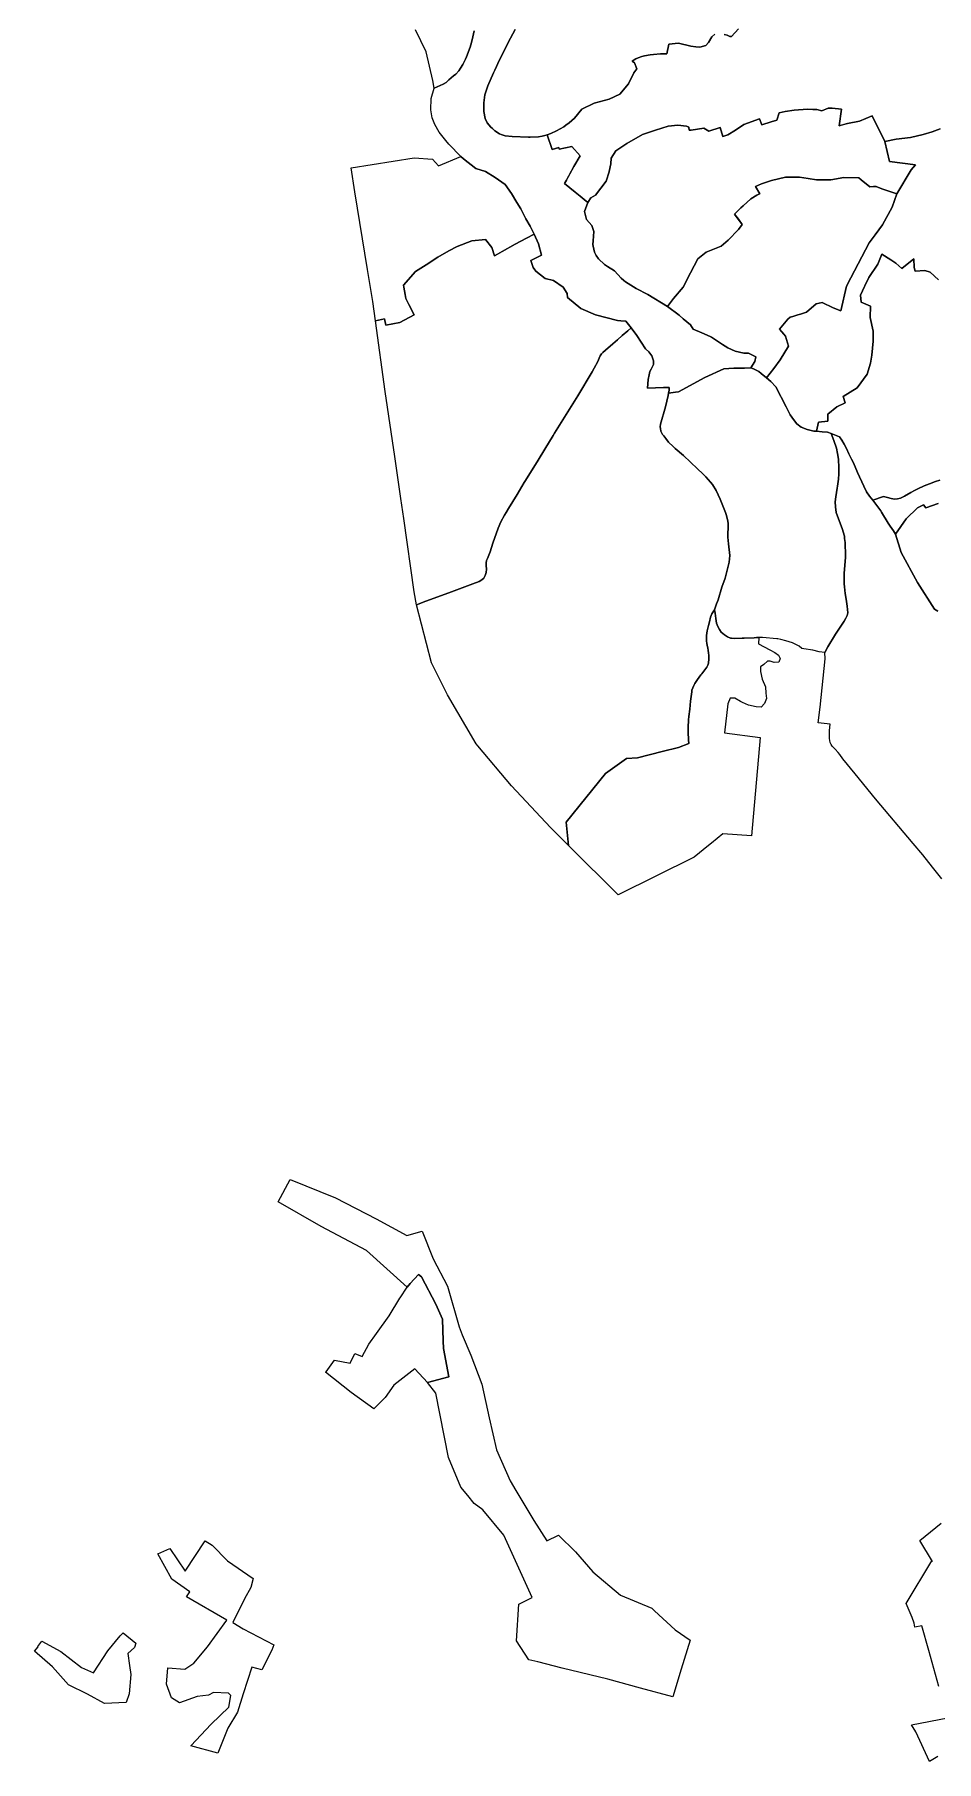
# Model space of a CAD drawing. Header units: inches. Extents: x 280195 to 293923, y 9098893 to 9120289.
# Drawn here: x 285914 to 287202, y 9112765 to 9115232 of the extents above; entities that cross this region are included whole.
import ezdxf

# ---------------------------------------------------------------- set-up
doc = ezdxf.new("R2010")
doc.units = ezdxf.units.IN
doc.header["$MEASUREMENT"] = 0
doc.layers.add('CIS', color=7, linetype='Continuous')

msp = doc.modelspace()

# ---------------------------------------------------------------- linework, layer by layer
at = {"layer": 'CIS'}
for points in [[(286542.3805, 9115237.7572), (286539.3191, 9115225.0129), (286538.2786, 9115221.2894), (286538.2303, 9115221.1164), (286536.3028, 9115214.218), (286531.3816, 9115200.5655), (286529.7706, 9115197.2961), (286525.984, 9115189.6117), (286522.8089, 9115184.2142), (286520.1103, 9115180.563), (286515.824, 9115175.9591), (286512.84, 9115173.4846), (286509.3153, 9115170.5617), (286505.8228, 9115167.5454), (286503.3188, 9115164.9276), (286502.3302, 9115163.8942), (286497.7528, 9115161.6938), (286485.0395, 9115155.5825), (286483.2, 9115166.7345), (286473.675, 9115207.8713), (286458.1968, 9115239.2245)], [(286600.8394, 9115239.8284), (286590.496, 9115221.047), (286576.1265, 9115191.0763), (286574.1001, 9115186.8497), (286571.4423, 9115181.3063), (286569.9663, 9115177.8992), (286561.8919, 9115159.2611), (286561.1222, 9115157.8231), (286557.4223, 9115146.1948), (286555.8367, 9115134.5665), (286555.8366, 9115127.0752), (286555.8366, 9115124.5239), (286555.8366, 9115122.4096), (286557.6865, 9115112.6313), (286560.8579, 9115106.0243), (286566.1435, 9115099.9459), (286568.3718, 9115097.9299), (286571.6934, 9115094.9246), (286578.3004, 9115090.4318), (286580.8375, 9115089.5861), (286583.6192, 9115088.6589), (286586.2287, 9115087.789), (286596.2714, 9115086.4676), (286619.8106, 9115085.7396), (286621.9064, 9115085.6747), (286633.799, 9115086.2034), (286639.1467, 9115087.2432), (286643.3131, 9115088.0534), (286646.3118, 9115089.0841), (286653.5161, 9115068.0726), (286663.0068, 9115070.9456), (286663.6418, 9115068.6173), (286681.8451, 9115072.6389), (286693.6985, 9115059.3039), (286684.3851, 9115043.8522), (286675.8058, 9115027.9696), (286673.9066, 9115024.4538), (286671.1538, 9115019.5676), (286686.2613, 9115007.2229), (286693.4717, 9115001.3311), (286699.0382, 9114996.7826), (286704.6205, 9114992.2211), (286699.8, 9114979.5647), (286702.3736, 9114967.8905), (286710.2845, 9114959.4), (286713.1588, 9114950.7278), (286712.2092, 9114937.5297), (286711.829, 9114932.2445), (286711.9429, 9114929.8739), (286714.0841, 9114921.3585), (286716.3094, 9114916.7892), (286719.6381, 9114911.9092), (286728.1782, 9114903.6209), (286732.7474, 9114900.8357), (286742.3861, 9114894.9606), (286751.8851, 9114884.0395), (286755.8961, 9114880.8583), (286758.4539, 9114879.1919), (286773.3386, 9114869.4943), (286789.9882, 9114861.0373), (286818.4392, 9114843.6667), (286835.0749, 9114831.1989), (286840.8552, 9114826.3468), (286851.3347, 9114817.5502), (286854.7646, 9114811.51), (286867.3588, 9114806.0066), (286879.2475, 9114801.1301), (286881.1025, 9114800.1563), (286896.7015, 9114789.6871), (286904.5211, 9114784.7309), (286914.7237, 9114779.7775), (286927.0268, 9114776.9892), (286933.7214, 9114776.9892), (286944.3571, 9114771.7077), (286943.0903, 9114765.0567), (286937.364, 9114755.9989), (286928.2079, 9114755.8651), (286916.302, 9114755.6912), (286913.0289, 9114755.4877), (286898.8321, 9114754.6057), (286871.3683, 9114742.2232), (286834.062, 9114722.0619), (286829.571, 9114721.3503), (286819.8187, 9114719.8049), (286820.4683, 9114724.1085), (286820.5369, 9114727.9477), (286812.6299, 9114727.9435), (286789.7707, 9114727.1419), (286790.2469, 9114733.1744), (286790.8819, 9114739.3657), (286791.9932, 9114746.3507), (286793.1044, 9114750.7956), (286794.6919, 9114754.4469), (286798.3432, 9114760.797), (286798.3432, 9114766.0357), (286795.6444, 9114773.1795), (286791.6757, 9114779.212), (286786.9131, 9114783.4983), (286780.8806, 9114792.8645), (286774.2327, 9114802.2196), (286766.3747, 9114813.2779), (286758.6588, 9114822.617), (286751.6536, 9114823.1642), (286746.9379, 9114823.5326), (286715.3201, 9114831.8245), (286694.365, 9114840.7145), (286675.315, 9114856.5895), (286675.1563, 9114862.1458), (286669.2825, 9114871.1946), (286655.4712, 9114880.8783), (286643.5649, 9114883.7359), (286630.3886, 9114894.3721), (286626.4199, 9114899.4521), (286623.0861, 9114909.6122), (286638.4981, 9114917.1263), (286633.8679, 9114933.3321), (286627.7359, 9114946.9191), (286626.5919, 9114950.1993), (286622.2924, 9114958.7983), (286616.0085, 9114969.0509), (286608.7325, 9114983.2723), (286603.11, 9114992.5327), (286595.5033, 9115005.4312), (286586.2428, 9115018.3297), (286572.3521, 9115028.2516), (286558.4615, 9115036.8504), (286544.5709, 9115040.8193), (286527.0664, 9115054.8228), (286523.0734, 9115058.0172), (286506.2062, 9115075.5459), (286501.9067, 9115081.1683), (286491.9848, 9115093.0746), (286486.0317, 9115103.658), (286482.0629, 9115113.2491), (286480.4093, 9115124.8247), (286480.74, 9115141.0304), (286485.0395, 9115155.5825), (286497.7528, 9115161.6938), (286502.3302, 9115163.8942), (286503.3188, 9115164.9276), (286505.8228, 9115167.5454), (286509.3153, 9115170.5617), (286512.84, 9115173.4846), (286515.824, 9115175.9591), (286520.1103, 9115180.563), (286522.8089, 9115184.2142), (286525.984, 9115189.6117), (286529.7706, 9115197.2961), (286531.3816, 9115200.5655), (286536.3028, 9115214.218), (286538.2303, 9115221.1164), (286538.2786, 9115221.2894), (286539.3191, 9115225.0129), (286542.3805, 9115237.7572)], [(286885.6267, 9115232.7413), (286881.3933, 9115229.0371), (286876.6308, 9115221.0996), (286873.1912, 9115216.8662), (286864.1953, 9115214.2205), (286858.5985, 9115214.9349), (286851.7599, 9115215.8079), (286834.0328, 9115220.0412), (286820.0098, 9115218.4537), (286817.4809, 9115204.8342), (286808.4877, 9115204.6005), (286798.1944, 9115203.8782), (286793.4238, 9115203.5434), (286785.5544, 9115201.9338), (286781.7955, 9115201.1649), (286776.2457, 9115199.315), (286772.8386, 9115197.4566), (286770.4315, 9115196.1437), (286767.6108, 9115194.2631), (286771.0619, 9115191.9953), (286774.2367, 9115183.5288), (286770.0035, 9115177.4432), (286762.3306, 9115161.8328), (286750.1597, 9115147.0161), (286734.8138, 9115140.1368), (286713.3825, 9115134.3161), (286695.9713, 9115125.5278), (286685.3335, 9115112.8956), (286677.9337, 9115106.2886), (286673.2288, 9115102.8815), (286670.2696, 9115100.7387), (286659.6983, 9115094.6603), (286651.7701, 9115090.9604), (286646.3118, 9115089.0841), (286643.3131, 9115088.0534), (286639.1467, 9115087.2432), (286633.799, 9115086.2034), (286621.9064, 9115085.6747), (286619.8106, 9115085.7396), (286596.2714, 9115086.4676), (286586.2287, 9115087.789), (286583.6192, 9115088.6589), (286580.8375, 9115089.5861), (286578.3004, 9115090.4318), (286571.6934, 9115094.9246), (286568.3718, 9115097.9299), (286566.1435, 9115099.9459), (286560.8579, 9115106.0243), (286557.6865, 9115112.6313), (286555.8366, 9115122.4096), (286555.8366, 9115124.5239), (286555.8366, 9115127.0752), (286555.8367, 9115134.5665), (286557.4223, 9115146.1948), (286561.1222, 9115157.8231), (286561.8919, 9115159.2611), (286569.9663, 9115177.8992), (286571.4423, 9115181.3063), (286574.1001, 9115186.8497), (286576.1265, 9115191.0763), (286590.496, 9115221.047), (286600.8394, 9115239.8284)], [(287207.5945, 9115097.827), (287196.434, 9115093.4703), (287183.2048, 9115089.3692), (287165.1689, 9115085.4981), (287144.9194, 9115082.686), (287128.7424, 9115079.6255), (287110.4513, 9115116.1894), (287092.4595, 9115108.7811), (287075.5261, 9115105.0769), (287063.3505, 9115102.033), (287066.6157, 9115125.9774), (287053.2974, 9115127.3041), (287047.6304, 9115127.2775), (287038.8323, 9115123.604), (287031.5837, 9115125.1491), (287025.7579, 9115125.4377), (287018.2013, 9115125.5601), (286999.001, 9115124.5224), (286986.1034, 9115122.2509), (286977.7693, 9115120.3167), (286974.5125, 9115109.8785), (286966.3366, 9115107.7871), (286952.9778, 9115103.1447), (286949.4731, 9115111.9719), (286927.3162, 9115103.6558), (286915.5464, 9115095.8623), (286904.4385, 9115089.0418), (286904.4018, 9115089.0193), (286897.3293, 9115086.6172), (286893.6479, 9115099.5496), (286877.4578, 9115094.42), (286870.1959, 9115098.8077), (286852.2655, 9115095.5649), (286849.2274, 9115095.8448), (286848.7799, 9115099.8787), (286845.4684, 9115101.5341), (286833.0267, 9115102.7389), (286819.1808, 9115101.2525), (286800.9451, 9115095.9554), (286782.4006, 9115089.3934), (286760.2637, 9115076.8135), (286744.5727, 9115066.001), (286737.8513, 9115055.8623), (286737.2611, 9115047.4897), (286735.1389, 9115036.8143), (286734.9464, 9115036.2133), (286730.6088, 9115022.6645), (286715.5891, 9115003.0116), (286708.9954, 9114999.1903), (286704.6205, 9114992.2211), (286699.0382, 9114996.7826), (286693.4717, 9115001.3311), (286686.2613, 9115007.2229), (286671.1538, 9115019.5676), (286673.9066, 9115024.4538), (286684.3851, 9115043.8522), (286693.6985, 9115059.3039), (286681.8451, 9115072.6389), (286663.6418, 9115068.6173), (286663.0068, 9115070.9456), (286653.5161, 9115068.0726), (286646.3118, 9115089.0841), (286651.7701, 9115090.9604), (286659.6983, 9115094.6603), (286670.2696, 9115100.7387), (286673.2288, 9115102.8815), (286677.9337, 9115106.2886), (286685.3335, 9115112.8956), (286695.9713, 9115125.5278), (286713.3825, 9115134.3161), (286734.8138, 9115140.1368), (286750.1597, 9115147.0161), (286762.3306, 9115161.8328), (286770.0035, 9115177.4432), (286774.2367, 9115183.5288), (286771.0619, 9115191.9953), (286767.6108, 9115194.2631), (286770.4315, 9115196.1437), (286772.8386, 9115197.4566), (286776.2457, 9115199.315), (286781.7955, 9115201.1649), (286785.5544, 9115201.9338), (286793.4238, 9115203.5434), (286798.1944, 9115203.8782), (286808.4877, 9115204.6005), (286817.4809, 9115204.8342), (286820.0098, 9115218.4537), (286834.0328, 9115220.0412), (286851.7599, 9115215.8079), (286858.5985, 9115214.9349), (286864.1953, 9115214.2205), (286873.1912, 9115216.8662), (286876.6308, 9115221.0996), (286881.3933, 9115229.0371), (286885.6267, 9115232.7413)], [(286899.1204, 9115232.4767), (286903.6183, 9115231.4183), (286907.0579, 9115229.8308), (286909.7038, 9115229.8308), (286919.4934, 9115240.6788)], [(286919.4934, 9115240.6788), (286909.7038, 9115229.8308), (286907.0579, 9115229.8308), (286903.6183, 9115231.4183), (286899.1204, 9115232.4767)], [(287205.3867, 9114881.7476), (287193.4804, 9114892.9924), (287185.8737, 9114894.9768), (287171.983, 9114894.3154), (287170.6601, 9114899.2763), (287169.9986, 9114911.844), (287152.8007, 9114898.2841), (287144.2504, 9114905.6503), (287137.0731, 9114910.2716), (287124.3579, 9114918.4586), (287118.4048, 9114904.2373), (287105.837, 9114885.0549), (287100.0378, 9114873.1513), (287099.5533, 9114872.1565), (287093.9308, 9114859.9195), (287094.9229, 9114849.9976), (287108.1521, 9114844.3752), (287107.4907, 9114827.8387), (287112.1308, 9114808.3256), (287112.1308, 9114794.3863), (287110.2414, 9114774.4427), (287108.3797, 9114762.8072), (287103.5275, 9114746.9257), (287088.9698, 9114727.6275), (287069.126, 9114715.3905), (287072.1025, 9114706.1301), (287060.1963, 9114700.5077), (287047.2979, 9114689.9243), (287047.2979, 9114679.6717), (287033.7379, 9114678.6795), (287031.1784, 9114665.462), (287027.2445, 9114665.8003), (287017.8254, 9114667.9169), (287008.9913, 9114671.3363), (287002.8711, 9114676.2704), (286997.9763, 9114682.0912), (286993.3461, 9114688.9704), (286987.7898, 9114700.4798), (286973.0393, 9114728.9226), (286965.6971, 9114736.7278), (286959.6116, 9114742.0195), (286970.0217, 9114755.039), (286979.1499, 9114767.6067), (286991.1884, 9114787.3182), (286986.8228, 9114801.3411), (286984.2748, 9114804.3203), (286981.5057, 9114807.558), (286978.2238, 9114811.3953), (286989.8656, 9114825.5506), (286993.5697, 9114828.3287), (286997.1979, 9114829.4831), (287004.437, 9114831.7865), (287008.1218, 9114832.9588), (287016.5885, 9114835.6047), (287030.7437, 9114847.511), (287038.9458, 9114849.3631), (287054.8208, 9114841.9548), (287065.801, 9114837.5891), (287073.8709, 9114872.7789), (287080.186, 9114884.8665), (287106.2163, 9114934.6914), (287114.6619, 9114946.0492), (287125.3986, 9114960.4884), (287138.9585, 9114985.6238), (287145.5731, 9115004.8061), (287166.0971, 9115039.0995), (287172.4471, 9115046.402), (287135.4939, 9115051.1766), (287128.7424, 9115079.6255), (287144.9194, 9115082.686), (287165.1689, 9115085.4981), (287183.2048, 9115089.3692), (287196.434, 9115093.4703), (287207.5945, 9115097.827)], [(287207.0456, 9114595.3817), (287201.1219, 9114593.7157), (287192.4214, 9114590.1985), (287184.7701, 9114587.5816), (287175.9422, 9114583.3976), (287170.7626, 9114580.9426), (287165.6768, 9114577.9703), (287156.5086, 9114572.6123), (287150.9551, 9114570.0207), (287146.8825, 9114568.7248), (287142.6248, 9114568.3546), (287137.8117, 9114569.4653), (287132.2582, 9114570.7611), (287126.5335, 9114572.1154), (287111.501, 9114567.2397), (287106.6725, 9114572.9079), (287102.264, 9114578.9959), (287098.5669, 9114586.8663), (287089.7904, 9114606.4659), (287083.6401, 9114620.2149), (287081.1854, 9114625.7024), (287077.4273, 9114633.4164), (287073.8964, 9114640.664), (287070.7742, 9114647.0139), (287067.4153, 9114652.6821), (287063.8464, 9114657.3006), (287051.9037, 9114662.0961), (287046.9296, 9114664.1069), (287039.0576, 9114664.7841), (287031.1784, 9114665.462), (287033.7379, 9114678.6795), (287047.2979, 9114679.6717), (287047.2979, 9114689.9243), (287060.1963, 9114700.5077), (287072.1025, 9114706.1301), (287069.126, 9114715.3905), (287088.9698, 9114727.6275), (287103.5275, 9114746.9257), (287108.3797, 9114762.8072), (287110.2414, 9114774.4427), (287112.1308, 9114794.3863), (287112.1308, 9114808.3256), (287107.4907, 9114827.8387), (287108.1521, 9114844.3752), (287094.9229, 9114849.9976), (287093.9308, 9114859.9195), (287099.5533, 9114872.1565), (287100.0378, 9114873.1513), (287105.837, 9114885.0549), (287118.4048, 9114904.2373), (287124.3579, 9114918.4586), (287137.0731, 9114910.2716), (287144.2504, 9114905.6503), (287152.8007, 9114898.2841), (287169.9986, 9114911.844), (287170.6601, 9114899.2763), (287171.983, 9114894.3154), (287185.8737, 9114894.9768), (287193.4804, 9114892.9924), (287205.3867, 9114881.7476)], [(287210.2333, 9114025.7391), (287196.9032, 9114042.4355), (287182.7384, 9114060.1771), (287169.2057, 9114076.27), (287115.4407, 9114140.276), (287086.0365, 9114176.1124), (287068.6249, 9114197.3327), (287064.236, 9114203.5504), (287061.8332, 9114206.3494), (287057.4771, 9114211.424), (287053.5048, 9114215.5968), (287051.9839, 9114218.0681), (287050.3297, 9114220.7561), (287049.4037, 9114226.577), (287049.536, 9114237.6895), (287050.3375, 9114246.7087), (287033.5131, 9114248.9032), (287036.3963, 9114271.1529), (287043.3883, 9114340.3403), (287043.0226, 9114349.1182), (287047.0458, 9114357.5304), (287058.384, 9114375.452), (287070.4437, 9114394.1169), (287072.8734, 9114398.209), (287073.9069, 9114400.4828), (287074.7916, 9114402.429), (287075.5588, 9114406.1375), (287074.6637, 9114415.3445), (287073.5128, 9114425.319), (287071.9783, 9114433.631), (287070.8274, 9114443.0939), (287070.6996, 9114447.6975), (287070.4769, 9114462.2854), (287071.4975, 9114474.2283), (287072.445, 9114485.319), (287072.6177, 9114487.3394), (287071.9783, 9114506.6489), (287071.2523, 9114512.3761), (287070.8274, 9114515.7281), (287067.8862, 9114526.4698), (287062.3875, 9114540.4084), (287059.3184, 9114549.2318), (287058.0396, 9114557.6718), (287057.9118, 9114564.4493), (287058.8069, 9114571.8661), (287060.7021, 9114584.1852), (287061.1087, 9114586.8279), (287062.5154, 9114596.9301), (287063.1547, 9114604.7306), (287063.0269, 9114613.1705), (287062.2754, 9114625.6893), (287060.8996, 9114633.6269), (287059.5237, 9114641.2469), (287055.6079, 9114652.2536), (287051.9037, 9114662.0961), (287063.8464, 9114657.3006), (287067.4153, 9114652.6821), (287070.7742, 9114647.0139), (287073.8964, 9114640.664), (287077.4273, 9114633.4164), (287081.1854, 9114625.7024), (287083.6401, 9114620.2149), (287089.7904, 9114606.4659), (287098.5669, 9114586.8663), (287102.264, 9114578.9959), (287106.6725, 9114572.9079), (287111.501, 9114567.2397), (287123.0012, 9114551.6615), (287123.9711, 9114550.044), (287133.3789, 9114534.3528), (287136.2744, 9114530.0096), (287140.9072, 9114523.2051), (287143.9475, 9114518.5723), (287152.0993, 9114492.2079), (287175.1181, 9114449.3454), (287199.3276, 9114411.2453), (287204.1549, 9114408.164)], [(287204.8013, 9114562.3122), (287186.9419, 9114556.0283), (287183.6346, 9114560.3278), (287175.3664, 9114556.0284), (287159.1606, 9114540.1533), (287143.9475, 9114518.5723), (287140.9072, 9114523.2051), (287136.2744, 9114530.0096), (287133.3789, 9114534.3528), (287123.9711, 9114550.044), (287123.0012, 9114551.6615), (287111.501, 9114567.2397), (287126.5335, 9114572.1154), (287132.2582, 9114570.7611), (287137.8117, 9114569.4653), (287142.6248, 9114568.3546), (287146.8825, 9114568.7248), (287150.9551, 9114570.0207), (287156.5086, 9114572.6123), (287165.6768, 9114577.9703), (287170.7626, 9114580.9426), (287175.9422, 9114583.3976), (287184.7701, 9114587.5816), (287192.4214, 9114590.1985), (287201.1219, 9114593.7157), (287207.0456, 9114595.3817)], [(287204.1549, 9114408.164), (287199.3276, 9114411.2453), (287175.1181, 9114449.3454), (287152.0993, 9114492.2079), (287143.9475, 9114518.5723), (287159.1606, 9114540.1533), (287175.3664, 9114556.0284), (287183.6346, 9114560.3278), (287186.9419, 9114556.0283), (287204.8013, 9114562.3122)], [(287205.9585, 9112871.9726), (287191.5189, 9112923.2674), (287181.5492, 9112958.6837), (287171.6874, 9112956.53), (287170.6606, 9112962.2582), (287167.581, 9112970.4875), (287159.1143, 9112990.5959), (287195.6269, 9113051.4502), (287196.4824, 9113050.555), (287178.4907, 9113080.1884), (287209.1824, 9113105.0593)], [(287204.4905, 9112771.6527), (287192.452, 9112764.6413), (287172.8727, 9112806.9747), (287166.7636, 9112817.0547), (287218.651, 9112826.8839)]]:
    msp.add_lwpolyline(points, dxfattribs=at)
for points in [[(287066.6157, 9115125.9774), (287063.3505, 9115102.033), (287069.7847, 9115103.6416), (287075.5261, 9115105.0769), (287092.4595, 9115108.7811), (287110.4513, 9115116.1894), (287128.7424, 9115079.6255), (287135.4939, 9115051.1766), (287172.4471, 9115046.402), (287166.0971, 9115039.0995), (287145.5731, 9115004.8061), (287124.4063, 9115011.7514), (287116.0868, 9115015.2541), (287112.6074, 9115015.091), (287107.1158, 9115014.8338), (287094.89, 9115024.9924), (287091.5536, 9115027.7646), (287069.9401, 9115027.9408), (287051.3134, 9115024.5541), (287030.9933, 9115024.9775), (287019.1981, 9115026.6356), (287006.7856, 9115028.3805), (286986.8889, 9115028.3805), (286966.9922, 9115023.9355), (286952.3872, 9115018.8555), (286944.1322, 9115015.2572), (286949.9095, 9115004.9634), (286947.5856, 9115003.8206), (286945.688, 9115002.8873), (286937.035, 9114997.5165), (286926.2933, 9114987.8191), (286923.1369, 9114984.7402), (286914.0358, 9114975.8623), (286919.4344, 9114968.3477), (286924.8956, 9114960.7462), (286919.5462, 9114953.7335), (286904.6636, 9114938.3977), (286894.7335, 9114929.9285), (286873.5222, 9114921.4062), (286861.4983, 9114911.8744), (286850.8625, 9114891.6893), (286840.6016, 9114871.1749), (286827.0283, 9114855.0972), (286818.4392, 9114843.6667), (286789.9882, 9114861.0373), (286773.3386, 9114869.4943), (286758.4539, 9114879.1919), (286755.8961, 9114880.8583), (286751.8851, 9114884.0395), (286742.3861, 9114894.9606), (286732.7474, 9114900.8357), (286728.1782, 9114903.6209), (286719.6381, 9114911.9092), (286716.3094, 9114916.7892), (286714.0841, 9114921.3585), (286711.9429, 9114929.8739), (286711.829, 9114932.2445), (286712.2092, 9114937.5297), (286713.1588, 9114950.7278), (286710.2845, 9114959.4), (286702.3736, 9114967.8905), (286699.8, 9114979.5647), (286704.6205, 9114992.2211), (286708.9954, 9114999.1903), (286715.5891, 9115003.0116), (286730.6088, 9115022.6645), (286734.9464, 9115036.2133), (286735.1389, 9115036.8143), (286737.2611, 9115047.4897), (286737.8513, 9115055.8623), (286744.5727, 9115066.001), (286760.2637, 9115076.8135), (286782.4006, 9115089.3934), (286800.9451, 9115095.9554), (286819.1808, 9115101.2525), (286833.0267, 9115102.7389), (286845.4684, 9115101.5341), (286848.7799, 9115099.8787), (286849.2274, 9115095.8448), (286852.2655, 9115095.5649), (286870.1959, 9115098.8077), (286877.4578, 9115094.42), (286893.6479, 9115099.5496), (286897.3293, 9115086.6172), (286904.4018, 9115089.0193), (286904.4385, 9115089.0418), (286915.5464, 9115095.8623), (286927.3162, 9115103.6558), (286949.4731, 9115111.9719), (286952.9778, 9115103.1447), (286966.3366, 9115107.7871), (286974.5125, 9115109.8785), (286977.7693, 9115120.3167), (286986.1034, 9115122.2509), (286999.001, 9115124.5224), (287018.2013, 9115125.5601), (287025.7579, 9115125.4377), (287031.5837, 9115125.1491), (287038.8323, 9115123.604), (287047.6304, 9115127.2775), (287053.2974, 9115127.3041), (287066.6157, 9115125.9774)], [(286527.0664, 9115054.8228), (286544.5709, 9115040.8193), (286558.4615, 9115036.8504), (286572.3521, 9115028.2516), (286586.2428, 9115018.3297), (286595.5033, 9115005.4312), (286603.11, 9114992.5327), (286608.7325, 9114983.2723), (286616.0085, 9114969.0509), (286622.2924, 9114958.7983), (286626.5919, 9114950.1993), (286627.7359, 9114946.9191), (286616.7761, 9114941.439), (286600.5931, 9114933.0031), (286582.3441, 9114922.3293), (286575.4766, 9114918.5078), (286571.4367, 9114916.2599), (286567.3912, 9114928.0404), (286558.1308, 9114939.616), (286538.6177, 9114937.6316), (286518.1125, 9114929.6941), (286505.8755, 9114923.4102), (286490.3312, 9114914.1499), (286473.7947, 9114903.2357), (286458.2504, 9114893.9752), (286441.0524, 9114874.4622), (286441.5814, 9114871.3943), (286443.4039, 9114860.8238), (286444.3597, 9114855.2799), (286448.6592, 9114846.6809), (286456.5967, 9114831.798), (286436.0915, 9114820.8839), (286415.917, 9114816.9152), (286414.2633, 9114826.1756), (286405.662, 9114824.3606), (286401.1342, 9114823.4052), (286397.293, 9114850.9001), (286389.8651, 9114896.7375), (286371.9299, 9115007.4156), (286366.3075, 9115042.1422), (286456.5966, 9115056.3636), (286482.7244, 9115054.3792), (286490.9925, 9115044.788), (286523.0734, 9115058.0172), (286527.0664, 9115054.8228)], [(287030.9933, 9115024.9775), (287051.3134, 9115024.5541), (287069.9401, 9115027.9408), (287091.5536, 9115027.7646), (287094.89, 9115024.9924), (287107.1158, 9115014.8338), (287112.6074, 9115015.091), (287116.0868, 9115015.2541), (287124.4063, 9115011.7514), (287145.5731, 9115004.8061), (287138.9585, 9114985.6238), (287125.3986, 9114960.4884), (287114.6619, 9114946.0492), (287106.2163, 9114934.6914), (287080.186, 9114884.8665), (287073.8709, 9114872.7789), (287065.801, 9114837.5891), (287054.8208, 9114841.9548), (287038.9458, 9114849.3631), (287030.7437, 9114847.511), (287016.5885, 9114835.6047), (287008.1218, 9114832.9588), (287004.437, 9114831.7865), (286997.1979, 9114829.4831), (286993.5697, 9114828.3287), (286989.8656, 9114825.5506), (286978.2238, 9114811.3953), (286981.5057, 9114807.558), (286984.2748, 9114804.3203), (286986.8228, 9114801.3411), (286991.1884, 9114787.3182), (286979.1499, 9114767.6067), (286970.0217, 9114755.039), (286959.6116, 9114742.0195), (286952.1941, 9114748.1735), (286948.4991, 9114750.883), (286941.0908, 9114754.5872), (286937.364, 9114755.9989), (286943.0903, 9114765.0567), (286944.3571, 9114771.7077), (286933.7214, 9114776.9892), (286927.0268, 9114776.9892), (286914.7237, 9114779.7775), (286904.5211, 9114784.7309), (286896.7015, 9114789.6871), (286881.1025, 9114800.1563), (286879.2475, 9114801.1301), (286867.3588, 9114806.0066), (286854.7646, 9114811.51), (286851.3347, 9114817.5502), (286840.8552, 9114826.3468), (286835.0749, 9114831.1989), (286818.4392, 9114843.6667), (286827.0283, 9114855.0972), (286840.6016, 9114871.1749), (286850.8625, 9114891.6893), (286861.4983, 9114911.8744), (286873.5222, 9114921.4062), (286894.7335, 9114929.9285), (286904.6636, 9114938.3977), (286919.5462, 9114953.7335), (286924.8956, 9114960.7462), (286914.0358, 9114975.8623), (286923.1369, 9114984.7402), (286926.2933, 9114987.8191), (286937.035, 9114997.5165), (286945.688, 9115002.8873), (286947.5856, 9115003.8206), (286949.9095, 9115004.9634), (286944.1322, 9115015.2572), (286952.3872, 9115018.8555), (286966.9922, 9115023.9355), (286986.8889, 9115028.3805), (287006.7856, 9115028.3805), (287019.1981, 9115026.6356), (287030.9933, 9115024.9775)], [(286638.4981, 9114917.1263), (286623.0861, 9114909.6122), (286626.4199, 9114899.4521), (286630.3886, 9114894.3721), (286643.5649, 9114883.7359), (286655.4712, 9114880.8783), (286669.2825, 9114871.1946), (286675.1563, 9114862.1458), (286675.315, 9114856.5895), (286694.365, 9114840.7145), (286715.3201, 9114831.8245), (286746.9379, 9114823.5326), (286751.6536, 9114823.1642), (286758.6588, 9114822.617), (286766.3747, 9114813.2779), (286761.5624, 9114809.2204), (286753.643, 9114802.334), (286746.9288, 9114796.3084), (286740.1983, 9114790.3937), (286729.885, 9114781.3306), (286725.9253, 9114777.8874), (286724.2037, 9114775.9936), (286722.31, 9114773.067), (286720.7605, 9114769.7959), (286718.6946, 9114765.3197), (286713.4322, 9114755.4668), (286710.6031, 9114750.1698), (286690.116, 9114716.2542), (286671.1785, 9114685.7819), (286656.9433, 9114662.7057), (286654.8234, 9114659.2693), (286643.1165, 9114639.9014), (286633.4758, 9114624.2661), (286629.6881, 9114618.1232), (286614.538, 9114593.6765), (286613.5562, 9114592.0678), (286603.3476, 9114575.3415), (286591.2964, 9114555.1988), (286587.7554, 9114549.4706), (286585.443, 9114545.73), (286580.2782, 9114535.8309), (286576.6629, 9114526.8786), (286568.7435, 9114505.3585), (286564.7839, 9114493.3935), (286560.9963, 9114483.8386), (286559.7912, 9114480.7398), (286559.1026, 9114477.3827), (286559.1026, 9114473.5951), (286559.7912, 9114468.2582), (286559.2747, 9114463.4377), (286558.0696, 9114459.1337), (286555.8316, 9114455.7765), (286552.9048, 9114453.1942), (286549.4616, 9114450.9562), (286540.165, 9114447.3408), (286505.9053, 9114434.7732), (286473.1949, 9114422.5498), (286459.6756, 9114417.6116), (286456.5967, 9114436.2452), (286441.5283, 9114540.9447), (286437.4144, 9114569.5293), (286428.7044, 9114629.5894), (286415.2555, 9114722.3265), (286401.1342, 9114823.4052), (286405.662, 9114824.3606), (286414.2633, 9114826.1756), (286415.917, 9114816.9152), (286436.0915, 9114820.8839), (286456.5967, 9114831.798), (286448.6592, 9114846.6809), (286444.3597, 9114855.2799), (286443.4039, 9114860.8238), (286441.5814, 9114871.3943), (286441.0524, 9114874.4622), (286458.2504, 9114893.9752), (286473.7947, 9114903.2357), (286490.3312, 9114914.1499), (286505.8755, 9114923.4102), (286518.1125, 9114929.6941), (286538.6177, 9114937.6316), (286558.1308, 9114939.616), (286567.3912, 9114928.0404), (286571.4367, 9114916.2599), (286575.4766, 9114918.5078), (286582.3441, 9114922.3293), (286600.5931, 9114933.0031), (286616.7761, 9114941.439), (286627.7359, 9114946.9191), (286633.8679, 9114933.3321), (286638.4981, 9114917.1263)], [(286790.2469, 9114733.1744), (286789.7707, 9114727.1419), (286812.6299, 9114727.9435), (286820.5369, 9114727.9477), (286820.4683, 9114724.1085), (286819.8187, 9114719.8049), (286819.3324, 9114716.5833), (286815.2149, 9114700.5392), (286808.1157, 9114675.5501), (286807.5993, 9114671.859), (286808.0304, 9114669.4878), (286808.8926, 9114665.7154), (286811.1561, 9114660.973), (286812.9276, 9114658.7685), (286816.0063, 9114654.9372), (286819.8864, 9114650.087), (286826.4053, 9114643.8644), (286829.3713, 9114641.0333), (286841.3351, 9114630.6862), (286861.167, 9114611.8243), (286868.747, 9114604.5175), (286873.1307, 9114600.2917), (286879.7056, 9114592.9625), (286882.7234, 9114589.2979), (286887.5736, 9114580.9986), (286893.6094, 9114568.4959), (286900.9387, 9114549.1732), (286901.9087, 9114546.6161), (286904.1721, 9114539.5025), (286904.9266, 9114534.2212), (286905.0343, 9114527.2153), (286904.2799, 9114519.6706), (286904.3876, 9114513.9582), (286905.3578, 9114504.6889), (286907.4056, 9114487.9827), (286906.5433, 9114478.4978), (286900.6153, 9114455.3247), (286895.9046, 9114442.4647), (286890.4806, 9114424.7376), (286889.5712, 9114422.2937), (286888.3639, 9114419.0491), (286885.1889, 9114410.1855), (286881.7493, 9114404.6293), (286879.8972, 9114399.7345), (286878.0452, 9114393.3844), (286876.7222, 9114387.8283), (286875.1347, 9114380.4198), (286874.4733, 9114376.9802), (286874.0764, 9114373.8052), (286873.8117, 9114370.3656), (286874.0763, 9114365.4708), (286874.4733, 9114362.6927), (286875.1347, 9114359.3854), (286875.7961, 9114356.0781), (286876.4577, 9114352.1094), (286876.8545, 9114348.8021), (286877.2514, 9114345.2301), (286877.3837, 9114341.7906), (286877.1191, 9114337.8218), (286876.9082, 9114336.3979), (286876.5899, 9114334.2499), (286875.6639, 9114331.0749), (286874.2087, 9114328.2968), (286867.0904, 9114318.954), (286865.742, 9114317.1843), (286860.9794, 9114310.702), (286857.4076, 9114305.0134), (286855.8201, 9114301.9707), (286854.2326, 9114298.6634), (286853.1743, 9114295.3561), (286852.8493, 9114293.1354), (286852.3805, 9114289.9322), (286851.1803, 9114279.5587), (286850.5284, 9114273.9248), (286849.9993, 9114268.5009), (286848.9184, 9114258.0521), (286848.4118, 9114253.155), (286847.8826, 9114242.1748), (286847.8171, 9114237.5473), (286847.789, 9114235.5559), (286848.2795, 9114224.5799), (286848.8087, 9114219.4206), (286834.1361, 9114213.5891), (286810.6062, 9114207.6405), (286775.2662, 9114198.7063), (286759.7219, 9114198.0448), (286729.6254, 9114176.2166), (286673.4014, 9114107.0941), (286677.0372, 9114073.355), (286651.0658, 9114099.2315), (286595.5033, 9114158.7628), (286547.6005, 9114215.8049), (286545.2323, 9114218.6249), (286504.2218, 9114288.7397), (286481.4015, 9114334.3804), (286459.6756, 9114417.6116), (286473.1949, 9114422.5498), (286505.9053, 9114434.7732), (286540.165, 9114447.3408), (286549.4616, 9114450.9562), (286552.9048, 9114453.1942), (286555.8316, 9114455.7765), (286558.0696, 9114459.1337), (286559.2747, 9114463.4377), (286559.7912, 9114468.2582), (286559.1026, 9114473.5951), (286559.1026, 9114477.3827), (286559.7912, 9114480.7398), (286560.9963, 9114483.8386), (286564.7839, 9114493.3935), (286568.7435, 9114505.3585), (286576.6629, 9114526.8786), (286580.2782, 9114535.8309), (286585.443, 9114545.73), (286587.7554, 9114549.4706), (286591.2964, 9114555.1988), (286603.3476, 9114575.3415), (286613.5562, 9114592.0678), (286614.538, 9114593.6765), (286629.6881, 9114618.1232), (286633.4758, 9114624.2661), (286643.1165, 9114639.9014), (286654.8234, 9114659.2693), (286656.9433, 9114662.7057), (286671.1785, 9114685.7819), (286690.116, 9114716.2542), (286710.6031, 9114750.1698), (286713.4322, 9114755.4668), (286718.6946, 9114765.3197), (286720.7605, 9114769.7959), (286722.31, 9114773.067), (286724.2037, 9114775.9936), (286725.9253, 9114777.8874), (286729.885, 9114781.3306), (286740.1983, 9114790.3937), (286746.9288, 9114796.3084), (286753.643, 9114802.334), (286761.5624, 9114809.2204), (286766.3747, 9114813.2779), (286774.2327, 9114802.2196), (286780.8806, 9114792.8645), (286786.9131, 9114783.4983), (286791.6757, 9114779.212), (286795.6444, 9114773.1795), (286798.3432, 9114766.0357), (286798.3432, 9114760.797), (286794.6919, 9114754.4469), (286793.1044, 9114750.7956), (286791.9932, 9114746.3507), (286790.8819, 9114739.3657), (286790.2469, 9114733.1744)], [(287058.384, 9114375.452), (287047.0458, 9114357.5304), (287043.0226, 9114349.1182), (287034.9761, 9114350.2155), (287025.773, 9114352.47), (287013.1585, 9114354.483), (287010.1052, 9114354.9702), (287006.4477, 9114358.2619), (286996.5725, 9114363.0167), (286987.2079, 9114366.0164), (286980.1218, 9114367.8366), (286975.9412, 9114368.9104), (286974.4942, 9114369.0193), (286954.113, 9114370.6302), (286948.9548, 9114370.6302), (286948.9118, 9114370.6302), (286945.2495, 9114370.6302), (286941.9359, 9114370.5057), (286927.6546, 9114369.9688), (286925.1025, 9114369.8461), (286913.8962, 9114369.3073), (286909.7987, 9114369.6976), (286908.3399, 9114369.8365), (286904.1067, 9114371.8209), (286899.741, 9114374.7313), (286895.1108, 9114378.4355), (286892.465, 9114382.1396), (286889.9514, 9114386.6376), (286888.0993, 9114391.4001), (286887.1733, 9114397.7501), (286886.3795, 9114405.423), (286885.1889, 9114410.1855), (286888.3639, 9114419.0491), (286889.5712, 9114422.2937), (286890.4806, 9114424.7376), (286895.9046, 9114442.4647), (286900.6153, 9114455.3247), (286906.5433, 9114478.4978), (286907.4056, 9114487.9827), (286905.3578, 9114504.6889), (286904.3876, 9114513.9582), (286904.2799, 9114519.6706), (286905.0343, 9114527.2153), (286904.9266, 9114534.2212), (286904.1721, 9114539.5025), (286901.9087, 9114546.6161), (286900.9387, 9114549.1732), (286893.6094, 9114568.4959), (286887.5736, 9114580.9986), (286882.7234, 9114589.2979), (286879.7056, 9114592.9625), (286873.1307, 9114600.2917), (286868.747, 9114604.5175), (286861.167, 9114611.8243), (286841.3351, 9114630.6862), (286829.3713, 9114641.0333), (286826.4053, 9114643.8644), (286819.8864, 9114650.087), (286816.0063, 9114654.9372), (286812.9276, 9114658.7685), (286811.1561, 9114660.973), (286808.8926, 9114665.7154), (286808.0304, 9114669.4878), (286807.5993, 9114671.859), (286808.1157, 9114675.5501), (286815.2149, 9114700.5392), (286819.3324, 9114716.5833), (286819.8187, 9114719.8049), (286829.571, 9114721.3503), (286834.062, 9114722.0619), (286871.3683, 9114742.2232), (286898.8321, 9114754.6057), (286913.0289, 9114755.4877), (286916.302, 9114755.6912), (286928.2079, 9114755.8651), (286937.364, 9114755.9989), (286941.0908, 9114754.5872), (286948.4991, 9114750.883), (286952.1941, 9114748.1735), (286959.6116, 9114742.0195), (286965.6971, 9114736.7278), (286973.0393, 9114728.9226), (286987.7898, 9114700.4798), (286993.3461, 9114688.9704), (286997.9763, 9114682.0912), (287002.8711, 9114676.2704), (287008.9913, 9114671.3363), (287017.8254, 9114667.9169), (287027.2445, 9114665.8003), (287031.1784, 9114665.462), (287039.0576, 9114664.7841), (287046.9296, 9114664.1069), (287051.9037, 9114662.0961), (287055.6079, 9114652.2536), (287059.5237, 9114641.2469), (287060.8996, 9114633.6269), (287062.2754, 9114625.6893), (287063.0269, 9114613.1705), (287063.1547, 9114604.7306), (287062.5154, 9114596.9301), (287061.1087, 9114586.8279), (287060.7021, 9114584.1852), (287058.8069, 9114571.8661), (287057.9118, 9114564.4493), (287058.0396, 9114557.6718), (287059.3184, 9114549.2318), (287062.3875, 9114540.4084), (287067.8862, 9114526.4698), (287070.8274, 9114515.7281), (287071.2523, 9114512.3761), (287071.9783, 9114506.6489), (287072.6177, 9114487.3394), (287072.445, 9114485.319), (287071.4975, 9114474.2283), (287070.4769, 9114462.2854), (287070.6996, 9114447.6975), (287070.8274, 9114443.0939), (287071.9783, 9114433.631), (287073.5128, 9114425.319), (287074.6637, 9114415.3445), (287075.5588, 9114406.1375), (287074.7916, 9114402.429), (287073.9069, 9114400.4828), (287072.8734, 9114398.209), (287070.4437, 9114394.1169), (287058.384, 9114375.452)], [(286909.7987, 9114369.6976), (286913.8962, 9114369.3073), (286925.1025, 9114369.8461), (286927.6546, 9114369.9688), (286941.9359, 9114370.5057), (286945.2495, 9114370.6302), (286948.9118, 9114370.6302), (286948.2379, 9114361.7561), (286964.4436, 9114353.1571), (286971.389, 9114349.1883), (286976.6806, 9114345.5503), (286979.3265, 9114340.5894), (286977.0114, 9114335.2977), (286970.7275, 9114334.967), (286965.1051, 9114336.9513), (286961.1363, 9114336.9513), (286955.8447, 9114332.3211), (286951.2144, 9114328.6831), (286950.8837, 9114322.0685), (286953.5295, 9114311.1544), (286958.1598, 9114300.2403), (286958.4905, 9114291.3106), (286959.4827, 9114283.7038), (286956.8369, 9114276.4278), (286952.2066, 9114271.1361), (286944.9306, 9114271.7976), (286934.0165, 9114274.1127), (286925.3016, 9114278.0966), (286922.4409, 9114279.4043), (286914.5034, 9114284.0346), (286907.5581, 9114284.0346), (286904.5769, 9114276.119), (286899.5498, 9114234.3148), (286950.6145, 9114227.9647), (286938.4436, 9114087.2061), (286897.1686, 9114090.1166), (286881.0924, 9114077.0224), (286876.9661, 9114073.6613), (286856.1581, 9114056.7128), (286747.6787, 9114003.1346), (286734.76, 9114015.9687), (286691.3864, 9114059.0582), (286677.0372, 9114073.355), (286673.4014, 9114107.0941), (286729.6254, 9114176.2166), (286759.7219, 9114198.0448), (286775.2662, 9114198.7063), (286810.6062, 9114207.6405), (286834.1361, 9114213.5891), (286848.8087, 9114219.4206), (286848.2795, 9114224.5799), (286847.789, 9114235.5559), (286847.8171, 9114237.5473), (286847.8826, 9114242.1748), (286848.4118, 9114253.155), (286848.9184, 9114258.0521), (286849.9993, 9114268.5009), (286850.5284, 9114273.9248), (286851.1803, 9114279.5587), (286852.3805, 9114289.9322), (286852.8493, 9114293.1354), (286853.1743, 9114295.3561), (286854.2326, 9114298.6634), (286855.8201, 9114301.9707), (286857.4076, 9114305.0134), (286860.9794, 9114310.702), (286865.742, 9114317.1843), (286867.0904, 9114318.954), (286874.2087, 9114328.2968), (286875.6639, 9114331.0749), (286876.5899, 9114334.2499), (286876.9082, 9114336.3979), (286877.1191, 9114337.8218), (286877.3837, 9114341.7906), (286877.2514, 9114345.2301), (286876.8545, 9114348.8021), (286876.4577, 9114352.1094), (286875.7961, 9114356.0781), (286875.1347, 9114359.3854), (286874.4733, 9114362.6927), (286874.0763, 9114365.4708), (286873.8117, 9114370.3656), (286874.0764, 9114373.8052), (286874.4733, 9114376.9802), (286875.1347, 9114380.4198), (286876.7222, 9114387.8283), (286878.0452, 9114393.3844), (286879.8972, 9114399.7345), (286881.7493, 9114404.6293), (286885.1889, 9114410.1855), (286886.3795, 9114405.423), (286887.1733, 9114397.7501), (286888.0993, 9114391.4001), (286889.9514, 9114386.6376), (286892.465, 9114382.1396), (286895.1108, 9114378.4355), (286899.741, 9114374.7313), (286904.1067, 9114371.8209), (286908.3399, 9114369.8365), (286909.7987, 9114369.6976)], [(286402.3989, 9113540.2828), (286446.0949, 9113516.4702), (286468.0024, 9113522.6615), (286483.7187, 9113482.7755), (286503.8718, 9113443.9732), (286520.5091, 9113385.5012), (286525.2422, 9113374.2889), (286537.4844, 9113345.2886), (286553.1323, 9113303.8242), (286563.3717, 9113255.7228), (286573.9683, 9113209.7646), (286593.7381, 9113165.6531), (286601.826, 9113152.0329), (286627.4275, 9113108.9185), (286646.0012, 9113079.7481), (286662.7886, 9113087.8696), (286686.987, 9113064.0019), (286711.5933, 9113035.4269), (286751.2809, 9113002.0893), (286795.7309, 9112983.833), (286799.8789, 9112979.9812), (286829.0685, 9112952.8767), (286850.4998, 9112937.7953), (286837.7998, 9112896.5204), (286825.8935, 9112856.8328), (286779.8559, 9112869.5328), (286733.0246, 9112882.2328), (286667.9369, 9112898.1079), (286633.1517, 9112906.8041), (286620.3118, 9112910.0141), (286602.8493, 9112937.0016), (286606.0243, 9112989.3893), (286624.8676, 9112999.0236), (286584.7276, 9113087.9718), (286554.7364, 9113124.4236), (286542.0899, 9113133.3876), (286532.9324, 9113144.5541), (286523.2206, 9113156.3968), (286505.3507, 9113198.8303), (286487.4692, 9113290.7273), (286475.6639, 9113305.9507), (286506.091, 9113314.2189), (286498.3833, 9113354.5846), (286498.0342, 9113365.6727), (286497.0538, 9113396.8122), (286487.5701, 9113418.0681), (286467.1095, 9113457.1373), (286462.6331, 9113460.7322), (286450.9867, 9113447.6823), (286446.3658, 9113442.5046), (286388.2304, 9113494.6817), (286323.7214, 9113528.9585), (286262.262, 9113564.5716), (286279.1689, 9113596.3613), (286344.0581, 9113570.2866), (286402.3989, 9113540.2828)], [(286436.1747, 9113426.8655), (286436.4126, 9113427.1999), (286446.3658, 9113442.5046), (286450.9867, 9113447.6823), (286462.6331, 9113460.7322), (286467.1095, 9113457.1373), (286487.5701, 9113418.0681), (286497.0538, 9113396.8122), (286498.0342, 9113365.6727), (286498.3833, 9113354.5846), (286506.091, 9113314.2189), (286475.6639, 9113305.9507), (286457.4737, 9113325.7945), (286427.3773, 9113302.3126), (286415.1404, 9113284.784), (286398.9345, 9113268.5782), (286366.523, 9113291.7293), (286329.812, 9113321.1641), (286330.8703, 9113321.5611), (286342.512, 9113337.9653), (286365.2662, 9113333.732), (286371.6162, 9113347.4903), (286382.1996, 9113343.257), (286391.7246, 9113360.7195), (286402.8371, 9113376.0654), (286420.8288, 9113401.4654), (286436.1747, 9113426.8655)], [(286176.3308, 9112776.4979), (286137.5107, 9112786.8548), (286166.8058, 9112818.1699), (286191.809, 9112842.3793), (286194.5871, 9112859.0481), (286191.4121, 9112862.2231), (286169.9808, 9112863.4137), (286162.837, 9112859.445), (286146.5651, 9112857.4606), (286121.562, 9112848.3324), (286110.0526, 9112855.4762), (286102.9088, 9112874.923), (286104.8931, 9112898.3388), (286129.08, 9112896.7284), (286141.6067, 9112904.8898), (286161.491, 9112928.3232), (286188.8858, 9112966.5337), (286131.2614, 9112999.9216), (286136.2112, 9113006.8233), (286110.4494, 9113025.3391), (286090.2088, 9113061.4547), (286107.6713, 9113068.9954), (286129.4995, 9113036.4516), (286158.0745, 9113079.711), (286167.9964, 9113073.7579), (286189.8246, 9113051.5327), (286226.734, 9113026.1329), (286223.1622, 9113013.4328), (286214.0673, 9112997.2559), (286197.7621, 9112963.4264), (286212.0496, 9112954.2983), (286256.0877, 9112931.2514), (286253.3247, 9112923.7388), (286239.0371, 9112895.5607), (286224.7497, 9112899.5294), (286212.4465, 9112861.4293), (286204.1121, 9112835.2355), (286190.6183, 9112812.2167), (286176.3308, 9112776.4979)], [(285919.0098, 9112928.8321), (285924.6322, 9112936.4389), (285951.752, 9112921.556), (285981.187, 9112898.7357), (285998.3848, 9112891.4596), (286019.2209, 9112922.5481), (286036.7495, 9112944.3764), (286041.0491, 9112948.3451), (286059.2392, 9112933.793), (286056.9241, 9112927.5091), (286047.6637, 9112918.9102), (286049.9788, 9112901.7122), (286051.9632, 9112889.1445), (286049.3173, 9112861.3632), (286045.3486, 9112848.7955), (286014.26, 9112847.4725), (285989.786, 9112861.0325), (285962.6661, 9112874.2617), (285939.8458, 9112900.0586), (285914.3796, 9112922.2175), (285919.3405, 9112928.5013), (285919.0098, 9112928.8321)]]:
    msp.add_lwpolyline(points, close=True, dxfattribs=at)

doc.saveas('drawing.dxf')
